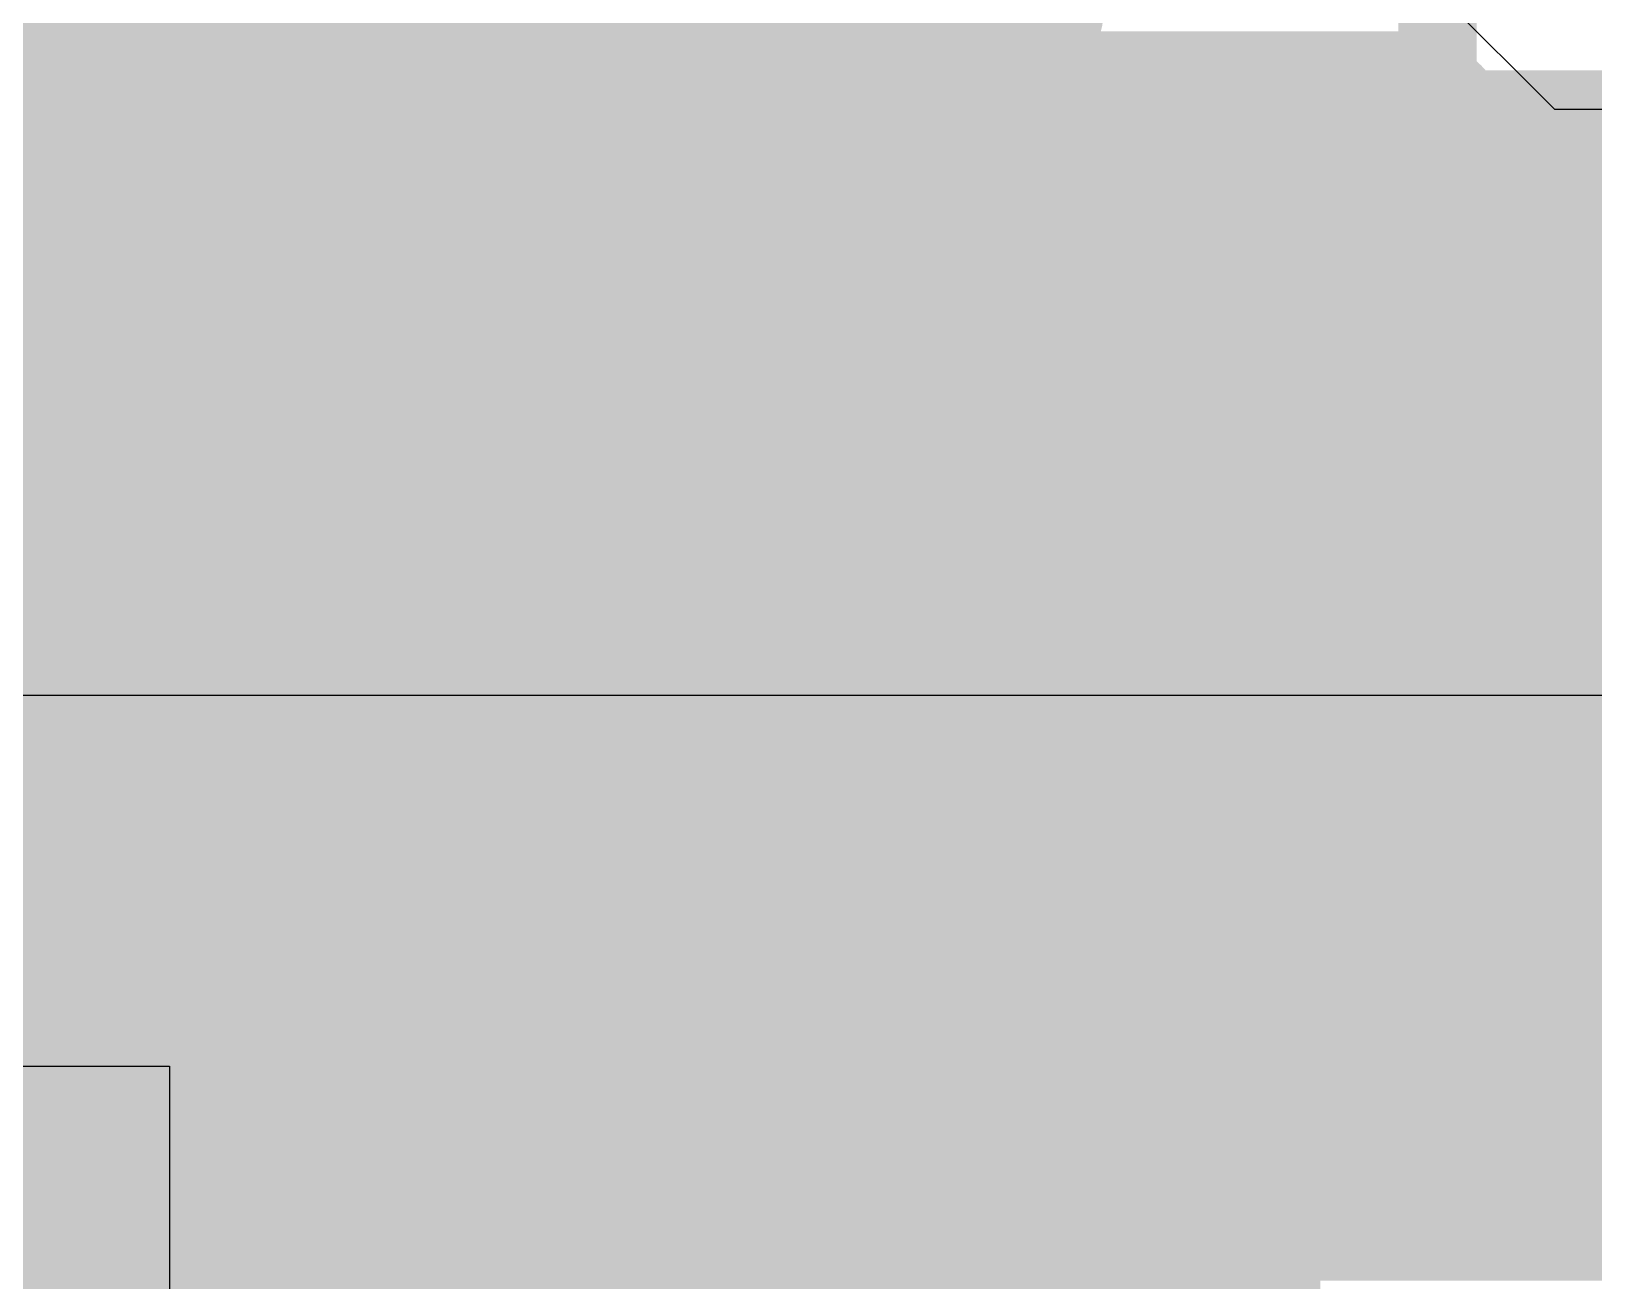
# Model space of a CAD drawing. Header units: millimetres. Extents: x 15 to 120, y 22 to 104.
# Drawn here: x 54.85 to 56.85, y 55.15 to 56.75 of the extents above; entities that cross this region are included whole.
import ezdxf

# ---------------------------------------------------------------- set-up
doc = ezdxf.new("R2010")
doc.units = ezdxf.units.MM
for name, color, linetype in [('BottomLayer', 5, 'Continuous'), ('BottomPaste', 16, 'Continuous'), ('BottomSolder', 6, 'Continuous'), ('Mechanical13', 56, 'Continuous'), ('Mechanical15', 56, 'Continuous'), ('MultiLayer', 9, 'Continuous'), ('TopLayer', 1, 'Continuous'), ('TopPaste', 8, 'Continuous'), ('TopSolder', 216, 'Continuous')]:
    doc.layers.add(name, color=color, linetype=linetype)

msp = doc.modelspace()

# ---------------------------------------------------------------- linework, layer by layer
at = {"layer": 'BottomLayer'}
for p, q in [((56.8000007, 56.650001), (56.52499998, 56.92500172)), ((57.17500122, 56.650001), (56.8000007, 56.650001)), ((53.57499825999999, 55.89999996), (57.45000194, 55.89999996)), ((54.77299687999999, 55.4249844), (55.02699688, 55.4249844)), ((55.02699688, 55.4249844), (55.02699688, 54.92098489999999))]:
    msp.add_line(p, q, dxfattribs=at)
for points, const_width in [([(55.33750172, 56.6000011, 1), (55.46250019999999, 56.6000011, 1)], 0.12499848), ([(55.73750092, 56.6000011, 1), (55.8624994, 56.6000011, 1)], 0.12499848), ([(56.13750266, 56.6000011, 1), (56.26250114, 56.6000011, 1)], 0.12499848), ([(54.9125013, 56.57499988, 1), (55.03749978, 56.57499988, 1)], 0.12499848), ([(54.9125013, 56.22500058, 1), (55.03749978, 56.22500058, 1)], 0.12499848), ([(55.70000036, 56.14997914, 1), (55.89999996, 56.14997914, 1)], 0.1999996), ([(55.70000036, 56.14997914, 1), (55.89999996, 56.14997914, 1)], 0.1999996), ([(55.33750172, 56.19999936, 1), (55.46250019999999, 56.19999936, 1)], 0.12499848), ([(55.73750092, 56.2000019, 1), (55.8624994, 56.2000019, 1)], 0.12499848), ([(56.13750266, 56.2000019, 1), (56.26250114, 56.2000019, 1)], 0.12499848), ([(56.53750186, 56.2000019, 1), (56.66250033999999, 56.2000019, 1)], 0.12499848), ([(54.83750272, 55.57500187999999, 1), (54.9625012, 55.57500187999999, 1)], 0.12499848), ([(55.43750152, 55.57500187999999, 1), (55.5625, 55.57500187999999, 1)], 0.12499848), ([(56.03750032, 55.57500187999999, 1), (56.16249879999999, 55.57500187999999, 1)], 0.12499848), ([(56.63750166, 55.57500187999999, 1), (56.76250014, 55.57500187999999, 1)], 0.12499848), ([(54.83749764, 55.4249844, 1), (54.96249612, 55.4249844, 1)], 0.12499848), ([(55.43750152, 55.4249844, 1), (55.5625, 55.4249844, 1)], 0.12499848), ([(55.43750152, 55.4249844, 1), (55.5625, 55.4249844, 1)], 0.12499848), ([(54.83750272, 55.32499984, 1), (54.9625012, 55.32499984, 1)], 0.12499848), ([(55.43750152, 55.32499984, 1), (55.5625, 55.32499984, 1)], 0.12499848), ([(56.03750032, 55.32499984, 1), (56.16249879999999, 55.32499984, 1)], 0.12499848), ([(56.63750166, 55.32499984, 1), (56.76250014, 55.32499984, 1)], 0.12499848)]:
    msp.add_lwpolyline(points, format="xyb", close=True, dxfattribs=dict(at, const_width=const_width))
for points, const_width in [([(54.04997826, 56.14997914), (55.80000016, 56.14997914)], 0.3999992), ([(55.80000016, 56.14997914), (57.30000732, 56.14997914)], 0.3999992), ([(54.89999688, 55.4249844), (55.50000076, 55.4249844)], 0.2499995), ([(55.50000076, 55.4249844), (57.90000104, 55.4249844)], 0.2499995)]:
    msp.add_lwpolyline(points, dxfattribs=dict(at, const_width=const_width))
for points in [[(56.84999806, 56.39999896), (56.54999866, 56.39999896), (56.84999806, 55.89999996), (56.54999866, 55.89999996)], [(55.04999658, 56.3750079), (54.74999717999999, 56.3750079), (55.04999658, 55.8750089), (54.74999717999999, 55.8750089)], [(55.64999792, 56.37500027999999), (55.34999852, 56.37500027999999), (55.64999792, 55.87500128), (55.34999852, 55.87500128)], [(56.24999672, 56.37500027999999), (55.94999731999999, 56.37500027999999), (56.24999672, 55.87500128), (55.94999731999999, 55.87500128)], [(56.84999806, 55.69999782), (56.54999866, 55.69999782), (56.84999806, 55.19999882), (56.54999866, 55.19999882)], [(55.04999658, 55.67498389999999), (54.74999717999999, 55.67498389999999), (55.04999658, 55.1749849), (54.74999717999999, 55.1749849)], [(55.64999792, 55.67499914), (55.34999852, 55.67499914), (55.64999792, 55.17500013999999), (55.34999852, 55.17500013999999)], [(56.24999672, 55.67499914), (55.94999731999999, 55.67499914), (56.24999672, 55.17500013999999), (55.94999731999999, 55.17500013999999)]]:
    msp.add_solid(points, dxfattribs=at)
at = {"layer": 'BottomPaste'}
for points in [[(56.84999806, 56.39999896), (56.54999866, 56.39999896), (56.84999806, 55.89999996), (56.54999866, 55.89999996)], [(56.84999806, 56.39999896), (56.54999866, 56.39999896), (56.84999806, 55.89999996), (56.54999866, 55.89999996)], [(55.04999658, 56.3750079), (54.74999717999999, 56.3750079), (55.04999658, 55.8750089), (54.74999717999999, 55.8750089)], [(55.04999658, 56.3750079), (54.74999717999999, 56.3750079), (55.04999658, 55.8750089), (54.74999717999999, 55.8750089)], [(55.64999792, 56.37500027999999), (55.34999852, 56.37500027999999), (55.64999792, 55.87500128), (55.34999852, 55.87500128)], [(55.64999792, 56.37500027999999), (55.34999852, 56.37500027999999), (55.64999792, 55.87500128), (55.34999852, 55.87500128)], [(56.24999672, 56.37500027999999), (55.94999731999999, 56.37500027999999), (56.24999672, 55.87500128), (55.94999731999999, 55.87500128)], [(56.24999672, 56.37500027999999), (55.94999731999999, 56.37500027999999), (56.24999672, 55.87500128), (55.94999731999999, 55.87500128)], [(56.84999806, 55.69999782), (56.54999866, 55.69999782), (56.84999806, 55.19999882), (56.54999866, 55.19999882)], [(56.84999806, 55.69999782), (56.54999866, 55.69999782), (56.84999806, 55.19999882), (56.54999866, 55.19999882)], [(55.04999658, 55.67498389999999), (54.74999717999999, 55.67498389999999), (55.04999658, 55.1749849), (54.74999717999999, 55.1749849)], [(55.04999658, 55.67498389999999), (54.74999717999999, 55.67498389999999), (55.04999658, 55.1749849), (54.74999717999999, 55.1749849)], [(55.64999792, 55.67499914), (55.34999852, 55.67499914), (55.64999792, 55.17500013999999), (55.34999852, 55.17500013999999)], [(55.64999792, 55.67499914), (55.34999852, 55.67499914), (55.64999792, 55.17500013999999), (55.34999852, 55.17500013999999)], [(56.24999672, 55.67499914), (55.94999731999999, 55.67499914), (56.24999672, 55.17500013999999), (55.94999731999999, 55.17500013999999)], [(56.24999672, 55.67499914), (55.94999731999999, 55.67499914), (56.24999672, 55.17500013999999), (55.94999731999999, 55.17500013999999)]]:
    msp.add_solid(points, dxfattribs=at)
at = {"layer": 'BottomSolder'}
for points in [[(56.89999796, 56.44999885999999), (56.49999876, 56.44999885999999), (56.89999796, 55.85000006), (56.49999876, 55.85000006)], [(56.89999796, 56.44999885999999), (56.49999876, 56.44999885999999), (56.89999796, 55.85000006), (56.49999876, 55.85000006)], [(55.09999647999999, 56.4250078), (54.69999728, 56.4250078), (55.09999647999999, 55.82500899999999), (54.69999728, 55.82500899999999)], [(55.09999647999999, 56.4250078), (54.69999728, 56.4250078), (55.09999647999999, 55.82500899999999), (54.69999728, 55.82500899999999)], [(55.69999782, 56.42500018), (55.29999862, 56.42500018), (55.69999782, 55.82500138), (55.29999862, 55.82500138)], [(55.69999782, 56.42500018), (55.29999862, 56.42500018), (55.69999782, 55.82500138), (55.29999862, 55.82500138)], [(56.29999661999999, 56.42500018), (55.89999742, 56.42500018), (56.29999661999999, 55.82500138), (55.89999742, 55.82500138)], [(56.29999661999999, 56.42500018), (55.89999742, 56.42500018), (56.29999661999999, 55.82500138), (55.89999742, 55.82500138)], [(56.89999796, 55.74999772), (56.49999876, 55.74999772), (56.89999796, 55.14999891999999), (56.49999876, 55.14999891999999)], [(56.89999796, 55.74999772), (56.49999876, 55.74999772), (56.89999796, 55.14999891999999), (56.49999876, 55.14999891999999)], [(55.09999647999999, 55.7249838), (54.69999728, 55.7249838), (55.09999647999999, 55.124985), (54.69999728, 55.124985)], [(55.09999647999999, 55.7249838), (54.69999728, 55.7249838), (55.09999647999999, 55.124985), (54.69999728, 55.124985)], [(55.69999782, 55.72499904), (55.29999862, 55.72499904), (55.69999782, 55.12500024), (55.29999862, 55.12500024)], [(55.69999782, 55.72499904), (55.29999862, 55.72499904), (55.69999782, 55.12500024), (55.29999862, 55.12500024)], [(56.29999661999999, 55.72499904), (55.89999742, 55.72499904), (56.29999661999999, 55.12500024), (55.89999742, 55.12500024)], [(56.29999661999999, 55.72499904), (55.89999742, 55.72499904), (56.29999661999999, 55.12500024), (55.89999742, 55.12500024)]]:
    msp.add_solid(points, dxfattribs=at)
at = {"layer": 'Mechanical13', "const_width": 0.0999998}
for points in [[(56.53499742, 56.11499826), (56.86499929999999, 56.11499826)], [(56.53499742, 55.48499952), (56.53499742, 56.11499826)], [(56.86499929999999, 55.48499952), (56.86499929999999, 56.11499826)], [(54.73499847999999, 56.0900072), (55.06499528, 56.0900072)], [(55.06499528, 55.4599856), (55.06499528, 56.0900072)], [(55.33499728, 56.08999958), (55.66499915999999, 56.08999958)], [(55.33499728, 55.46000084), (55.33499728, 56.08999958)], [(55.66499915999999, 55.46000084), (55.66499915999999, 56.08999958)], [(55.93499608, 56.08999958), (56.26499796, 56.08999958)], [(55.93499608, 55.46000084), (55.93499608, 56.08999958)], [(56.26499796, 55.46000084), (56.26499796, 56.08999958)], [(56.53499742, 55.48499952), (56.86499929999999, 55.48499952)], [(54.73499847999999, 55.4599856), (55.06499528, 55.4599856)], [(55.33499728, 55.46000084), (55.66499915999999, 55.46000084)], [(55.93499608, 55.46000084), (56.26499796, 55.46000084)]]:
    msp.add_lwpolyline(points, dxfattribs=at)
at = {"layer": 'Mechanical13', "const_width": 0.0499999}
for points in [[(56.50999874, 56.11499826, 1), (56.5599961, 56.11499826, 1)], [(56.50999874, 56.11499826, 1), (56.5599961, 56.11499826, 1)], [(56.84000062, 56.11499826, 1), (56.88999798, 56.11499826, 1)], [(56.84000062, 56.11499826, 1), (56.88999798, 56.11499826, 1)], [(55.03999659999999, 56.0900072, 1), (55.08999395999999, 56.0900072, 1)], [(55.03999659999999, 56.0900072, 1), (55.08999395999999, 56.0900072, 1)], [(55.3099986, 56.08999958, 1), (55.35999596, 56.08999958, 1)], [(55.3099986, 56.08999958, 1), (55.35999596, 56.08999958, 1)], [(55.64000048, 56.08999958, 1), (55.68999784, 56.08999958, 1)], [(55.64000048, 56.08999958, 1), (55.68999784, 56.08999958, 1)], [(55.90999739999999, 56.08999958, 1), (55.95999475999999, 56.08999958, 1)], [(55.90999739999999, 56.08999958, 1), (55.95999475999999, 56.08999958, 1)], [(56.23999928, 56.08999958, 1), (56.28999664, 56.08999958, 1)], [(56.23999928, 56.08999958, 1), (56.28999664, 56.08999958, 1)], [(56.50999874, 55.48499952, 1), (56.5599961, 55.48499952, 1)], [(56.50999874, 55.48499952, 1), (56.5599961, 55.48499952, 1)], [(56.84000062, 55.48499952, 1), (56.88999798, 55.48499952, 1)], [(56.84000062, 55.48499952, 1), (56.88999798, 55.48499952, 1)], [(55.03999659999999, 55.4599856, 1), (55.08999395999999, 55.4599856, 1)], [(55.03999659999999, 55.4599856, 1), (55.08999395999999, 55.4599856, 1)], [(55.3099986, 55.46000084, 1), (55.35999596, 55.46000084, 1)], [(55.3099986, 55.46000084, 1), (55.35999596, 55.46000084, 1)], [(55.64000048, 55.46000084, 1), (55.68999784, 55.46000084, 1)], [(55.64000048, 55.46000084, 1), (55.68999784, 55.46000084, 1)], [(55.90999739999999, 55.46000084, 1), (55.95999475999999, 55.46000084, 1)], [(55.90999739999999, 55.46000084, 1), (55.95999475999999, 55.46000084, 1)], [(56.23999928, 55.46000084, 1), (56.28999664, 55.46000084, 1)], [(56.23999928, 55.46000084, 1), (56.28999664, 55.46000084, 1)]]:
    msp.add_lwpolyline(points, format="xyb", close=True, dxfattribs=at)
at = {"layer": 'Mechanical15', "const_width": 0.0999998}
for points in [[(54.9500044, 56.70000344), (54.9500044, 58.10000317999999)], [(55.4500034, 56.70000344), (55.4500034, 58.10000317999999)], [(55.55000574, 56.70000344), (55.55000574, 58.10000317999999)], [(56.05000474, 56.70000344), (56.05000474, 58.10000317999999)], [(56.15000454, 56.70000344), (56.15000454, 58.10000317999999)], [(56.65000354, 56.70000344), (56.65000354, 58.10000317999999)], [(54.9500044, 56.70000344), (55.4500034, 56.70000344)], [(55.55000574, 56.70000344), (56.05000474, 56.70000344)], [(56.15000454, 56.70000344), (56.65000354, 56.70000344)], [(56.44999885999999, 56.49999876), (56.94999786, 56.49999876)], [(56.44999885999999, 55.09999902), (56.44999885999999, 56.49999876)], [(54.65001007999999, 56.4750204), (55.14998368, 56.4750204)], [(55.14998368, 55.0750232), (55.14998368, 56.4750204)], [(55.24999871999999, 56.47500007999999), (55.74999772, 56.47500007999999)], [(55.24999871999999, 55.07500034), (55.24999871999999, 56.47500007999999)], [(55.74999772, 55.07500034), (55.74999772, 56.47500007999999)], [(55.84999752, 56.47500007999999), (56.34999652, 56.47500007999999)], [(55.84999752, 55.07500034), (55.84999752, 56.47500007999999)], [(56.34999652, 55.07500034), (56.34999652, 56.47500007999999)], [(56.69999836, 55.63499922), (56.69999836, 55.96499856)], [(54.89999688, 55.609998), (54.89999688, 55.93999479999999)], [(55.49999821999999, 55.61000053999999), (55.49999821999999, 55.93999987999999)], [(56.09999702, 55.61000053999999), (56.09999702, 55.93999987999999)], [(56.53499742, 55.80000016), (56.86499929999999, 55.80000016)], [(54.73499847999999, 55.7749964), (55.06499528, 55.7749964)], [(55.33499728, 55.77500148), (55.66499915999999, 55.77500148)], [(55.93499608, 55.77500148), (56.26499796, 55.77500148)]]:
    msp.add_lwpolyline(points, dxfattribs=at)
at = {"layer": 'Mechanical15', "const_width": 0.0499999}
for points in [[(54.92500571999999, 56.70000344, 1), (54.97500308, 56.70000344, 1)], [(54.92500571999999, 56.70000344, 1), (54.97500308, 56.70000344, 1)], [(55.42500472, 56.70000344, 1), (55.47500208, 56.70000344, 1)], [(55.42500472, 56.70000344, 1), (55.47500208, 56.70000344, 1)], [(55.52500706, 56.70000344, 1), (55.57500442, 56.70000344, 1)], [(55.52500706, 56.70000344, 1), (55.57500442, 56.70000344, 1)], [(56.02500606, 56.70000344, 1), (56.07500341999999, 56.70000344, 1)], [(56.02500606, 56.70000344, 1), (56.07500341999999, 56.70000344, 1)], [(56.12500585999999, 56.70000344, 1), (56.17500321999999, 56.70000344, 1)], [(56.12500585999999, 56.70000344, 1), (56.17500321999999, 56.70000344, 1)], [(56.62500486, 56.70000344, 1), (56.67500222, 56.70000344, 1)], [(56.62500486, 56.70000344, 1), (56.67500222, 56.70000344, 1)], [(56.42500018, 56.49999876, 1), (56.47499754, 56.49999876, 1)], [(56.42500018, 56.49999876, 1), (56.47499754, 56.49999876, 1)], [(55.124985, 56.4750204, 1), (55.17498235999999, 56.4750204, 1)], [(55.124985, 56.4750204, 1), (55.17498235999999, 56.4750204, 1)], [(55.22500004, 56.47500007999999, 1), (55.2749974, 56.47500007999999, 1)], [(55.22500004, 56.47500007999999, 1), (55.2749974, 56.47500007999999, 1)], [(55.72499904, 56.47500007999999, 1), (55.7749964, 56.47500007999999, 1)], [(55.72499904, 56.47500007999999, 1), (55.7749964, 56.47500007999999, 1)], [(55.82499884, 56.47500007999999, 1), (55.8749962, 56.47500007999999, 1)], [(55.82499884, 56.47500007999999, 1), (55.8749962, 56.47500007999999, 1)], [(56.32499783999999, 56.47500007999999, 1), (56.37499519999999, 56.47500007999999, 1)], [(56.32499783999999, 56.47500007999999, 1), (56.37499519999999, 56.47500007999999, 1)], [(56.67499968, 55.96499856, 1), (56.72499704, 55.96499856, 1)], [(54.8749982, 55.93999479999999, 1), (54.92499556, 55.93999479999999, 1)], [(55.47499954, 55.93999987999999, 1), (55.5249969, 55.93999987999999, 1)], [(56.07499833999999, 55.93999987999999, 1), (56.1249957, 55.93999987999999, 1)], [(56.50999874, 55.80000016, 1), (56.5599961, 55.80000016, 1)], [(56.84000062, 55.80000016, 1), (56.88999798, 55.80000016, 1)], [(55.03999659999999, 55.7749964, 1), (55.08999395999999, 55.7749964, 1)], [(55.3099986, 55.77500148, 1), (55.35999596, 55.77500148, 1)], [(55.64000048, 55.77500148, 1), (55.68999784, 55.77500148, 1)], [(55.90999739999999, 55.77500148, 1), (55.95999475999999, 55.77500148, 1)], [(56.23999928, 55.77500148, 1), (56.28999664, 55.77500148, 1)], [(56.67499968, 55.63499922, 1), (56.72499704, 55.63499922, 1)], [(54.8749982, 55.609998, 1), (54.92499556, 55.609998, 1)], [(55.47499954, 55.61000053999999, 1), (55.5249969, 55.61000053999999, 1)], [(56.07499833999999, 55.61000053999999, 1), (56.1249957, 55.61000053999999, 1)]]:
    msp.add_lwpolyline(points, format="xyb", close=True, dxfattribs=at)
at = {"layer": 'MultiLayer'}
for points, const_width in [([(54.68750048, 56.8000007, 1), (54.91249876, 56.8000007, 1)], 0.22499828), ([(55.08750222, 56.8000007, 1), (55.3125005, 56.8000007, 1)], 0.22499828), ([(55.48750141999999, 56.8000007, 1), (55.7124997, 56.8000007, 1)], 0.22499828), ([(55.88750062, 56.8000007, 1), (56.1124989, 56.8000007, 1)], 0.22499828), ([(54.93750252, 56.6000011, 1), (55.062501, 56.6000011, 1)], 0.12499848), ([(55.33750172, 56.6000011, 1), (55.46250019999999, 56.6000011, 1)], 0.12499848), ([(55.33750172, 56.6000011, 1), (55.46250019999999, 56.6000011, 1)], 0.12499848), ([(55.73750092, 56.6000011, 1), (55.8624994, 56.6000011, 1)], 0.12499848), ([(55.73750346, 56.6000011, 1), (55.86250193999999, 56.6000011, 1)], 0.12499848), ([(56.13750266, 56.6000011, 1), (56.26250114, 56.6000011, 1)], 0.12499848), ([(56.13750266, 56.6000011, 1), (56.26250114, 56.6000011, 1)], 0.12499848), ([(56.5375044, 56.6000011, 1), (56.66250288, 56.6000011, 1)], 0.12499848), ([(54.9125013, 56.57499988, 1), (55.03749978, 56.57499988, 1)], 0.12499848), ([(55.08749967999999, 56.40000149999999, 1), (55.31249795999999, 56.40000149999999, 1)], 0.22499828), ([(55.48750141999999, 56.40000149999999, 1), (55.7124997, 56.40000149999999, 1)], 0.22499828), ([(55.88750062, 56.40000149999999, 1), (56.1124989, 56.40000149999999, 1)], 0.22499828), ([(56.28750236, 56.40000149999999, 1), (56.51250064, 56.40000149999999, 1)], 0.22499828), ([(56.68750155999999, 56.40000149999999, 1), (56.91249984, 56.40000149999999, 1)], 0.22499828), ([(54.9125013, 56.22500058, 1), (55.03749978, 56.22500058, 1)], 0.12499848), ([(54.93750252, 56.2000019, 1), (55.062501, 56.2000019, 1)], 0.12499848), ([(55.33750172, 56.2000019, 1), (55.46250019999999, 56.2000019, 1)], 0.12499848), ([(55.33750172, 56.19999936, 1), (55.46250019999999, 56.19999936, 1)], 0.12499848), ([(55.73750092, 56.2000019, 1), (55.8624994, 56.2000019, 1)], 0.12499848), ([(55.73750346, 56.19999936, 1), (55.86250193999999, 56.19999936, 1)], 0.12499848), ([(56.13750266, 56.2000019, 1), (56.26250114, 56.2000019, 1)], 0.12499848), ([(56.13750266, 56.19999936, 1), (56.26250114, 56.19999936, 1)], 0.12499848), ([(56.53750186, 56.2000019, 1), (56.66250033999999, 56.2000019, 1)], 0.12499848), ([(56.53750186, 56.2000019, 1), (56.66250033999999, 56.2000019, 1)], 0.12499848), ([(54.93749998, 55.8000027, 1), (55.06249845999999, 55.8000027, 1)], 0.12499848), ([(55.33750172, 55.8000027, 1), (55.46250019999999, 55.8000027, 1)], 0.12499848), ([(55.73750092, 55.8000027, 1), (55.8624994, 55.8000027, 1)], 0.12499848), ([(56.13750012, 55.8000027, 1), (56.26249859999999, 55.8000027, 1)], 0.12499848), ([(56.53750186, 55.8000027, 1), (56.66250033999999, 55.8000027, 1)], 0.12499848), ([(55.08750222, 55.60000056, 1), (55.3125005, 55.60000056, 1)], 0.22499828), ([(54.83750272, 55.57500187999999, 1), (54.9625012, 55.57500187999999, 1)], 0.12499848), ([(55.43750152, 55.57500187999999, 1), (55.5625, 55.57500187999999, 1)], 0.12499848), ([(56.03750032, 55.57500187999999, 1), (56.16249879999999, 55.57500187999999, 1)], 0.12499848), ([(56.63750166, 55.57500187999999, 1), (56.76250014, 55.57500187999999, 1)], 0.12499848), ([(55.68750102, 55.45000086, 1), (55.9124993, 55.45000086, 1)], 0.22499828), ([(56.28750236, 55.45000086, 1), (56.51250064, 55.45000086, 1)], 0.22499828), ([(56.83750126, 55.45000086, 1), (57.06249954, 55.45000086, 1)], 0.22499828), ([(54.93749998, 55.4000035, 1), (55.06249845999999, 55.4000035, 1)], 0.12499848), ([(55.33750172, 55.40000096, 1), (55.46250019999999, 55.40000096, 1)], 0.12499848), ([(55.73750092, 55.4000035, 1), (55.8624994, 55.4000035, 1)], 0.12499848), ([(56.13750266, 55.40000096, 1), (56.26250114, 55.40000096, 1)], 0.12499848), ([(56.53750186, 55.40000096, 1), (56.66250033999999, 55.40000096, 1)], 0.12499848), ([(54.83750272, 55.32499984, 1), (54.9625012, 55.32499984, 1)], 0.12499848), ([(55.43750152, 55.32499984, 1), (55.5625, 55.32499984, 1)], 0.12499848), ([(56.03750032, 55.32499984, 1), (56.16249879999999, 55.32499984, 1)], 0.12499848), ([(56.63750166, 55.32499984, 1), (56.76250014, 55.32499984, 1)], 0.12499848)]:
    msp.add_lwpolyline(points, format="xyb", close=True, dxfattribs=dict(at, const_width=const_width))
at = {"layer": 'TopLayer'}
for points, const_width in [([(54.99999922, 56.60000364), (54.99999922, 57.00000283999999)], 0.1999996), ([(55.40000096, 56.60000364), (55.40000096, 57.00000283999999)], 0.1999996), ([(55.80000016, 56.60000364), (55.80000016, 57.00000283999999)], 0.1999996), ([(54.60000002, 56.60000364), (54.99999922, 56.60000364)], 0.1999996), ([(54.99999922, 56.2000019), (54.99999922, 56.60000364)], 0.1999996), ([(54.99999922, 56.60000364), (55.40000096, 56.60000364)], 0.1999996), ([(55.40000096, 56.60000364), (55.80000016, 56.60000364)], 0.1999996), ([(55.40000096, 56.2000019), (55.40000096, 56.60000364)], 0.1999996), ([(55.80000016, 56.2000019), (55.80000016, 56.60000364)], 0.1999996), ([(55.80000016, 56.60000364), (56.19999936, 56.60000364)], 0.1999996), ([(56.19999936, 56.2000019), (56.19999936, 56.60000364)], 0.1999996), ([(56.19999936, 56.60000364), (56.6000011, 56.60000364)], 0.1999996), ([(56.6000011, 56.2000019), (56.6000011, 56.60000364)], 0.1999996), ([(56.6000011, 56.60000364), (57.0000003, 56.60000364)], 0.1999996), ([(54.99999922, 56.2000019), (55.40000096, 56.2000019)], 0.1999996), ([(55.40000096, 56.2000019), (55.80000016, 56.2000019)], 0.1999996), ([(55.80000016, 56.2000019), (56.19999936, 56.2000019)], 0.1999996), ([(56.19999936, 56.2000019), (56.6000011, 56.2000019)], 0.1999996), ([(56.6000011, 56.2000019), (57.0000003, 56.2000019)], 0.1999996), ([(54.60000002, 55.8000027), (54.99999922, 55.8000027)], 0.2499995), ([(54.99999922, 55.8000027), (55.40000096, 55.8000027)], 0.2499995), ([(55.40000096, 55.8000027), (55.80000016, 55.8000027)], 0.2499995), ([(55.80000016, 55.8000027), (56.19999936, 55.8000027)], 0.2499995), ([(56.19999936, 55.8000027), (56.6000011, 55.8000027)], 0.2499995), ([(55.80000016, 55.4000035), (56.19999936, 55.4000035)], 0.0999998), ([(55.40000096, 55.40000096), (55.40000096, 55.4000035)], 0.05999988), ([(55.79852188, 55.40148178), (55.80000016, 55.4000035)], 0.05999988)]:
    msp.add_lwpolyline(points, dxfattribs=dict(at, const_width=const_width))
for points, const_width in [([(54.92500064, 56.60000364, 1), (55.0749978, 56.60000364, 1)], 0.1499997), ([(55.32500237999999, 56.60000364, 1), (55.47499954, 56.60000364, 1)], 0.1499997), ([(55.72500158, 56.60000364, 1), (55.87499874, 56.60000364, 1)], 0.1499997), ([(56.12500077999999, 56.60000364, 1), (56.27499794, 56.60000364, 1)], 0.1499997), ([(56.52500251999999, 56.60000364, 1), (56.67499968, 56.60000364, 1)], 0.1499997), ([(54.93750252, 56.6000011, 1), (55.062501, 56.6000011, 1)], 0.12499848), ([(55.33750172, 56.6000011, 1), (55.46250019999999, 56.6000011, 1)], 0.12499848), ([(55.73750346, 56.6000011, 1), (55.86250193999999, 56.6000011, 1)], 0.12499848), ([(56.13750266, 56.6000011, 1), (56.26250114, 56.6000011, 1)], 0.12499848), ([(56.5375044, 56.6000011, 1), (56.66250288, 56.6000011, 1)], 0.12499848), ([(54.94999932, 56.60000364, 1), (55.04999912, 56.60000364, 1)], 0.0999998), ([(54.94999932, 56.60000364, 1), (55.04999912, 56.60000364, 1)], 0.0999998), ([(54.94999932, 56.60000364, 1), (55.04999912, 56.60000364, 1)], 0.0999998), ([(54.94999932, 56.60000364, 1), (55.04999912, 56.60000364, 1)], 0.0999998), ([(55.35000106, 56.60000364, 1), (55.45000086, 56.60000364, 1)], 0.0999998), ([(55.35000106, 56.60000364, 1), (55.45000086, 56.60000364, 1)], 0.0999998), ([(55.35000106, 56.60000364, 1), (55.45000086, 56.60000364, 1)], 0.0999998), ([(55.35000106, 56.60000364, 1), (55.45000086, 56.60000364, 1)], 0.0999998), ([(55.75000026, 56.60000364, 1), (55.85000006, 56.60000364, 1)], 0.0999998), ([(55.75000026, 56.60000364, 1), (55.85000006, 56.60000364, 1)], 0.0999998), ([(55.75000026, 56.60000364, 1), (55.85000006, 56.60000364, 1)], 0.0999998), ([(55.75000026, 56.60000364, 1), (55.85000006, 56.60000364, 1)], 0.0999998), ([(56.14999946, 56.60000364, 1), (56.24999926, 56.60000364, 1)], 0.0999998), ([(56.14999946, 56.60000364, 1), (56.24999926, 56.60000364, 1)], 0.0999998), ([(56.14999946, 56.60000364, 1), (56.24999926, 56.60000364, 1)], 0.0999998), ([(56.5500012, 56.60000364, 1), (56.650001, 56.60000364, 1)], 0.0999998), ([(56.5500012, 56.60000364, 1), (56.650001, 56.60000364, 1)], 0.0999998), ([(56.5500012, 56.60000364, 1), (56.650001, 56.60000364, 1)], 0.0999998), ([(54.92500064, 56.2000019, 1), (55.0749978, 56.2000019, 1)], 0.1499997), ([(55.32500237999999, 56.2000019, 1), (55.47499954, 56.2000019, 1)], 0.1499997), ([(55.72500158, 56.2000019, 1), (55.87499874, 56.2000019, 1)], 0.1499997), ([(56.12500077999999, 56.2000019, 1), (56.27499794, 56.2000019, 1)], 0.1499997), ([(56.52500251999999, 56.2000019, 1), (56.67499968, 56.2000019, 1)], 0.1499997), ([(54.93750252, 56.2000019, 1), (55.062501, 56.2000019, 1)], 0.12499848), ([(55.33750172, 56.2000019, 1), (55.46250019999999, 56.2000019, 1)], 0.12499848), ([(55.73750346, 56.19999936, 1), (55.86250193999999, 56.19999936, 1)], 0.12499848), ([(56.13750266, 56.19999936, 1), (56.26250114, 56.19999936, 1)], 0.12499848), ([(56.53750186, 56.2000019, 1), (56.66250033999999, 56.2000019, 1)], 0.12499848), ([(54.94999932, 56.2000019, 1), (55.04999912, 56.2000019, 1)], 0.0999998), ([(54.94999932, 56.2000019, 1), (55.04999912, 56.2000019, 1)], 0.0999998), ([(55.35000106, 56.2000019, 1), (55.45000086, 56.2000019, 1)], 0.0999998), ([(55.35000106, 56.2000019, 1), (55.45000086, 56.2000019, 1)], 0.0999998), ([(55.35000106, 56.2000019, 1), (55.45000086, 56.2000019, 1)], 0.0999998), ([(55.75000026, 56.2000019, 1), (55.85000006, 56.2000019, 1)], 0.0999998), ([(55.75000026, 56.2000019, 1), (55.85000006, 56.2000019, 1)], 0.0999998), ([(55.75000026, 56.2000019, 1), (55.85000006, 56.2000019, 1)], 0.0999998), ([(56.14999946, 56.2000019, 1), (56.24999926, 56.2000019, 1)], 0.0999998), ([(56.14999946, 56.2000019, 1), (56.24999926, 56.2000019, 1)], 0.0999998), ([(56.14999946, 56.2000019, 1), (56.24999926, 56.2000019, 1)], 0.0999998), ([(56.5500012, 56.2000019, 1), (56.650001, 56.2000019, 1)], 0.0999998), ([(56.5500012, 56.2000019, 1), (56.650001, 56.2000019, 1)], 0.0999998), ([(56.5500012, 56.2000019, 1), (56.650001, 56.2000019, 1)], 0.0999998), ([(54.92500064, 55.8000027, 1), (55.0749978, 55.8000027, 1)], 0.1499997), ([(55.32500237999999, 55.8000027, 1), (55.47499954, 55.8000027, 1)], 0.1499997), ([(55.72500158, 55.8000027, 1), (55.87499874, 55.8000027, 1)], 0.1499997), ([(56.12500077999999, 55.8000027, 1), (56.27499794, 55.8000027, 1)], 0.1499997), ([(56.52500251999999, 55.8000027, 1), (56.67499968, 55.8000027, 1)], 0.1499997), ([(54.93749998, 55.8000027, 1), (55.06249845999999, 55.8000027, 1)], 0.12499848), ([(54.93749998, 55.8000027, 1), (55.06249845999999, 55.8000027, 1)], 0.12499848), ([(54.93749998, 55.8000027, 1), (55.06249845999999, 55.8000027, 1)], 0.12499848), ([(55.33750172, 55.8000027, 1), (55.46250019999999, 55.8000027, 1)], 0.12499848), ([(55.33750172, 55.8000027, 1), (55.46250019999999, 55.8000027, 1)], 0.12499848), ([(55.33750172, 55.8000027, 1), (55.46250019999999, 55.8000027, 1)], 0.12499848), ([(55.73750092, 55.8000027, 1), (55.8624994, 55.8000027, 1)], 0.12499848), ([(55.73750092, 55.8000027, 1), (55.8624994, 55.8000027, 1)], 0.12499848), ([(55.73750092, 55.8000027, 1), (55.8624994, 55.8000027, 1)], 0.12499848), ([(56.13750012, 55.8000027, 1), (56.26249859999999, 55.8000027, 1)], 0.12499848), ([(56.13750012, 55.8000027, 1), (56.26249859999999, 55.8000027, 1)], 0.12499848), ([(56.13750012, 55.8000027, 1), (56.26249859999999, 55.8000027, 1)], 0.12499848), ([(56.53750186, 55.8000027, 1), (56.66250033999999, 55.8000027, 1)], 0.12499848), ([(56.53750186, 55.8000027, 1), (56.66250033999999, 55.8000027, 1)], 0.12499848), ([(54.92500064, 55.4000035, 1), (55.0749978, 55.4000035, 1)], 0.1499997), ([(55.32500237999999, 55.4000035, 1), (55.47499954, 55.4000035, 1)], 0.1499997), ([(55.72500158, 55.4000035, 1), (55.87499874, 55.4000035, 1)], 0.1499997), ([(56.12500077999999, 55.4000035, 1), (56.27499794, 55.4000035, 1)], 0.1499997), ([(56.52500251999999, 55.4000035, 1), (56.67499968, 55.4000035, 1)], 0.1499997), ([(54.93749998, 55.4000035, 1), (55.06249845999999, 55.4000035, 1)], 0.12499848), ([(55.33750172, 55.40000096, 1), (55.46250019999999, 55.40000096, 1)], 0.12499848), ([(55.73750092, 55.4000035, 1), (55.8624994, 55.4000035, 1)], 0.12499848), ([(55.77500148, 55.4000035, 1), (55.82499884, 55.4000035, 1)], 0.0499999), ([(56.17500068, 55.4000035, 1), (56.22499804, 55.4000035, 1)], 0.0499999), ([(55.38500226, 55.4000035, 1), (55.41499966, 55.4000035, 1)], 0.02999994), ([(55.38500226, 55.40000096, 1), (55.41499966, 55.40000096, 1)], 0.02999994), ([(55.78352318, 55.40148178, 1), (55.81352058, 55.40148178, 1)], 0.02999994), ([(55.78500146, 55.4000035, 1), (55.81499886, 55.4000035, 1)], 0.02999994)]:
    msp.add_lwpolyline(points, format="xyb", close=True, dxfattribs=dict(at, const_width=const_width))
at = {"layer": 'TopPaste', "const_width": 0.1499997}
for points in [[(54.92500064, 56.60000364, 1), (55.0749978, 56.60000364, 1)], [(54.92500064, 56.60000364, 1), (55.0749978, 56.60000364, 1)], [(55.32500237999999, 56.60000364, 1), (55.47499954, 56.60000364, 1)], [(55.32500237999999, 56.60000364, 1), (55.47499954, 56.60000364, 1)], [(55.72500158, 56.60000364, 1), (55.87499874, 56.60000364, 1)], [(55.72500158, 56.60000364, 1), (55.87499874, 56.60000364, 1)], [(56.12500077999999, 56.60000364, 1), (56.27499794, 56.60000364, 1)], [(56.12500077999999, 56.60000364, 1), (56.27499794, 56.60000364, 1)], [(56.52500251999999, 56.60000364, 1), (56.67499968, 56.60000364, 1)], [(56.52500251999999, 56.60000364, 1), (56.67499968, 56.60000364, 1)], [(54.92500064, 56.2000019, 1), (55.0749978, 56.2000019, 1)], [(54.92500064, 56.2000019, 1), (55.0749978, 56.2000019, 1)], [(55.32500237999999, 56.2000019, 1), (55.47499954, 56.2000019, 1)], [(55.32500237999999, 56.2000019, 1), (55.47499954, 56.2000019, 1)], [(55.72500158, 56.2000019, 1), (55.87499874, 56.2000019, 1)], [(55.72500158, 56.2000019, 1), (55.87499874, 56.2000019, 1)], [(56.12500077999999, 56.2000019, 1), (56.27499794, 56.2000019, 1)], [(56.12500077999999, 56.2000019, 1), (56.27499794, 56.2000019, 1)], [(56.52500251999999, 56.2000019, 1), (56.67499968, 56.2000019, 1)], [(56.52500251999999, 56.2000019, 1), (56.67499968, 56.2000019, 1)], [(54.92500064, 55.8000027, 1), (55.0749978, 55.8000027, 1)], [(54.92500064, 55.8000027, 1), (55.0749978, 55.8000027, 1)], [(55.32500237999999, 55.8000027, 1), (55.47499954, 55.8000027, 1)], [(55.32500237999999, 55.8000027, 1), (55.47499954, 55.8000027, 1)], [(55.72500158, 55.8000027, 1), (55.87499874, 55.8000027, 1)], [(55.72500158, 55.8000027, 1), (55.87499874, 55.8000027, 1)], [(56.12500077999999, 55.8000027, 1), (56.27499794, 55.8000027, 1)], [(56.12500077999999, 55.8000027, 1), (56.27499794, 55.8000027, 1)], [(56.52500251999999, 55.8000027, 1), (56.67499968, 55.8000027, 1)], [(56.52500251999999, 55.8000027, 1), (56.67499968, 55.8000027, 1)], [(54.92500064, 55.4000035, 1), (55.0749978, 55.4000035, 1)], [(54.92500064, 55.4000035, 1), (55.0749978, 55.4000035, 1)], [(55.32500237999999, 55.4000035, 1), (55.47499954, 55.4000035, 1)], [(55.32500237999999, 55.4000035, 1), (55.47499954, 55.4000035, 1)], [(55.72500158, 55.4000035, 1), (55.87499874, 55.4000035, 1)], [(55.72500158, 55.4000035, 1), (55.87499874, 55.4000035, 1)], [(56.12500077999999, 55.4000035, 1), (56.27499794, 55.4000035, 1)], [(56.12500077999999, 55.4000035, 1), (56.27499794, 55.4000035, 1)], [(56.52500251999999, 55.4000035, 1), (56.67499968, 55.4000035, 1)], [(56.52500251999999, 55.4000035, 1), (56.67499968, 55.4000035, 1)]]:
    msp.add_lwpolyline(points, format="xyb", close=True, dxfattribs=at)
at = {"layer": 'TopSolder', "const_width": 0.10999978}
for points in [[(54.9450006, 56.60000364, 1), (55.05499784, 56.60000364, 1)], [(54.9450006, 56.60000364, 1), (55.05499784, 56.60000364, 1)], [(55.34500233999999, 56.60000364, 1), (55.45499958, 56.60000364, 1)], [(55.34500233999999, 56.60000364, 1), (55.45499958, 56.60000364, 1)], [(55.74500154, 56.60000364, 1), (55.85499878, 56.60000364, 1)], [(55.74500154, 56.60000364, 1), (55.85499878, 56.60000364, 1)], [(56.14500074, 56.60000364, 1), (56.25499798, 56.60000364, 1)], [(56.14500074, 56.60000364, 1), (56.25499798, 56.60000364, 1)], [(56.54500247999999, 56.60000364, 1), (56.65499972, 56.60000364, 1)], [(56.54500247999999, 56.60000364, 1), (56.65499972, 56.60000364, 1)], [(54.9450006, 56.2000019, 1), (55.05499784, 56.2000019, 1)], [(54.9450006, 56.2000019, 1), (55.05499784, 56.2000019, 1)], [(55.34500233999999, 56.2000019, 1), (55.45499958, 56.2000019, 1)], [(55.34500233999999, 56.2000019, 1), (55.45499958, 56.2000019, 1)], [(55.74500154, 56.2000019, 1), (55.85499878, 56.2000019, 1)], [(55.74500154, 56.2000019, 1), (55.85499878, 56.2000019, 1)], [(56.14500074, 56.2000019, 1), (56.25499798, 56.2000019, 1)], [(56.14500074, 56.2000019, 1), (56.25499798, 56.2000019, 1)], [(56.54500247999999, 56.2000019, 1), (56.65499972, 56.2000019, 1)], [(56.54500247999999, 56.2000019, 1), (56.65499972, 56.2000019, 1)], [(54.9450006, 55.8000027, 1), (55.05499784, 55.8000027, 1)], [(54.9450006, 55.8000027, 1), (55.05499784, 55.8000027, 1)], [(55.34500233999999, 55.8000027, 1), (55.45499958, 55.8000027, 1)], [(55.34500233999999, 55.8000027, 1), (55.45499958, 55.8000027, 1)], [(55.74500154, 55.8000027, 1), (55.85499878, 55.8000027, 1)], [(55.74500154, 55.8000027, 1), (55.85499878, 55.8000027, 1)], [(56.14500074, 55.8000027, 1), (56.25499798, 55.8000027, 1)], [(56.14500074, 55.8000027, 1), (56.25499798, 55.8000027, 1)], [(56.54500247999999, 55.8000027, 1), (56.65499972, 55.8000027, 1)], [(56.54500247999999, 55.8000027, 1), (56.65499972, 55.8000027, 1)], [(54.9450006, 55.4000035, 1), (55.05499784, 55.4000035, 1)], [(54.9450006, 55.4000035, 1), (55.05499784, 55.4000035, 1)], [(55.34500233999999, 55.4000035, 1), (55.45499958, 55.4000035, 1)], [(55.34500233999999, 55.4000035, 1), (55.45499958, 55.4000035, 1)], [(55.74500154, 55.4000035, 1), (55.85499878, 55.4000035, 1)], [(55.74500154, 55.4000035, 1), (55.85499878, 55.4000035, 1)], [(56.14500074, 55.4000035, 1), (56.25499798, 55.4000035, 1)], [(56.14500074, 55.4000035, 1), (56.25499798, 55.4000035, 1)], [(56.54500247999999, 55.4000035, 1), (56.65499972, 55.4000035, 1)], [(56.54500247999999, 55.4000035, 1), (56.65499972, 55.4000035, 1)]]:
    msp.add_lwpolyline(points, format="xyb", close=True, dxfattribs=at)

doc.saveas('drawing.dxf')
